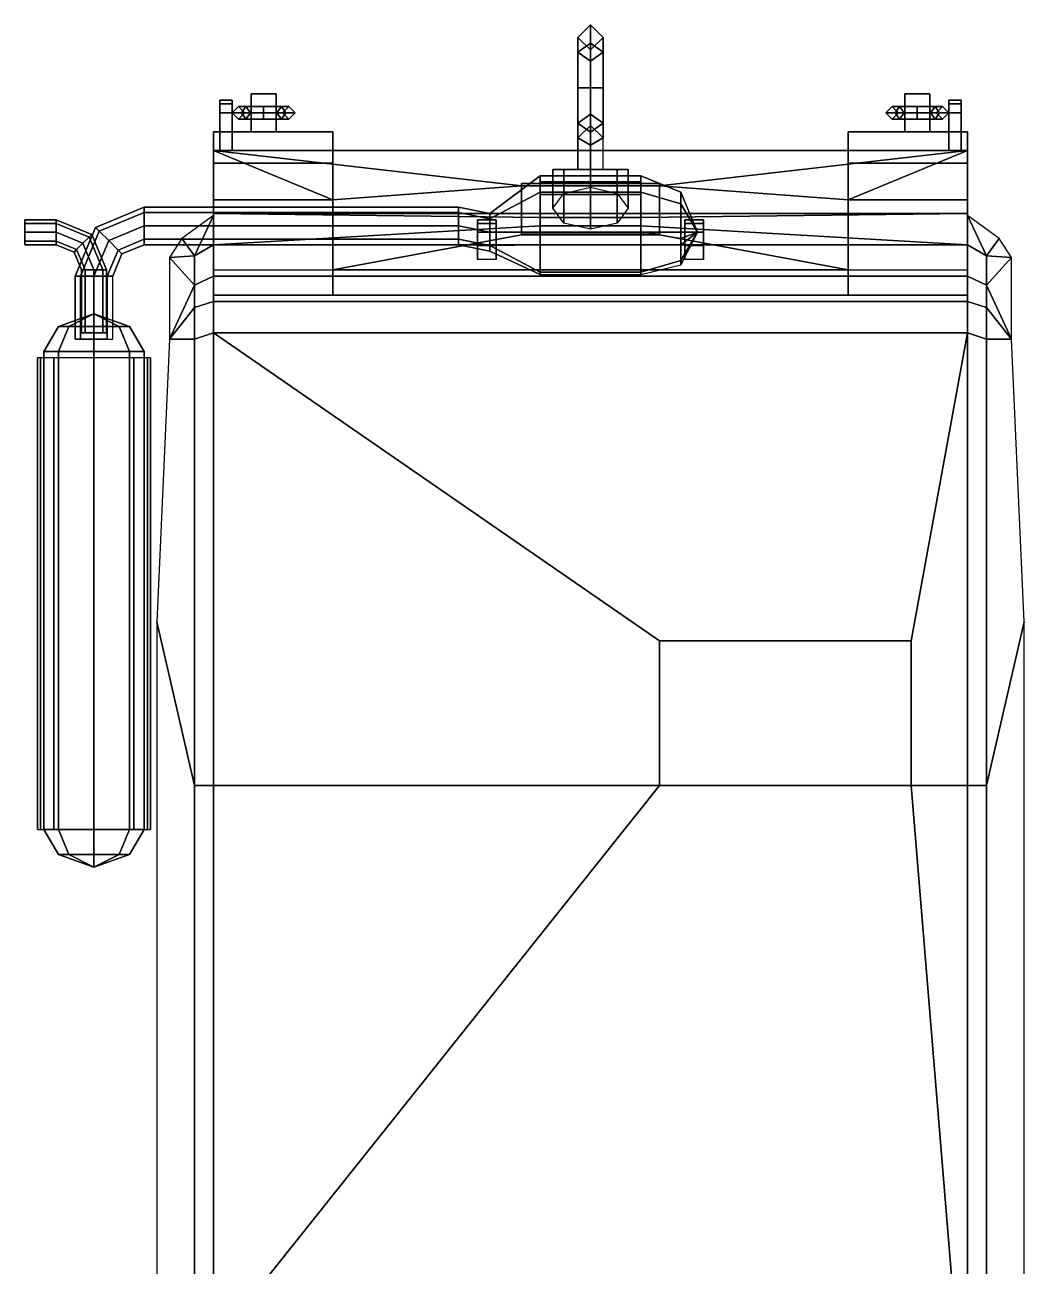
# Model space of a CAD drawing. Extents: x -0.9 to 0.69, y -1.94 to 2.01.
# Drawn here: x -0.9 to 0.69, y 0.035 to 2.01 of the extents above; entities that cross this region are included whole.
import ezdxf

# ---------------------------------------------------------------- set-up
doc = ezdxf.new("R2010")
doc.units = 0
doc.layers.get('0').update_dxf_attribs({"linetype": 'CONTINUOUS'})

msp = doc.modelspace()

# ---------------------------------------------------------------- linework, layer by layer
for points in [[(0, 1.9807, 0.4093), (-0.02, 1.9666, 0.4234), (-0.02, 1.99, 0.48), (0, 2.01, 0.48)], [(0, 2.01, 0.48), (-0.02, 1.99, 0.48), (-0.02, 1.9666, 0.5366), (0, 1.9807, 0.5507)], [(0.02, 1.9666, 0.4234), (0, 1.9807, 0.4093), (0, 2.01, 0.48), (0.02, 1.99, 0.48)], [(0.02, 1.99, 0.48), (0, 2.01, 0.48), (0, 1.9807, 0.5507), (0.02, 1.9666, 0.5366)], [(-0.02, 1.9666, 0.4234), (0, 1.9524, 0.4376), (0, 1.97, 0.48), (-0.02, 1.99, 0.48)], [(-0.02, 1.99, 0.48), (0, 1.97, 0.48), (0, 1.9524, 0.5224), (-0.02, 1.9666, 0.5366)], [(0, 1.91, 0.38), (-0.02, 1.91, 0.4), (-0.02, 1.9666, 0.4234), (0, 1.9807, 0.4093)], [(-0.02, 1.9666, 0.5366), (0, 1.9524, 0.5224), (0.02, 1.9666, 0.5366), (0, 1.9807, 0.5507)], [(0, 1.9524, 0.4376), (0.02, 1.9666, 0.4234), (0.02, 1.99, 0.48), (0, 1.97, 0.48)], [(0, 1.97, 0.48), (0.02, 1.99, 0.48), (0.02, 1.9666, 0.5366), (0, 1.9524, 0.5224)], [(0.02, 1.91, 0.4), (0, 1.91, 0.38), (0, 1.9807, 0.4093), (0.02, 1.9666, 0.4234)], [(-0.02, 1.91, 0.4), (0, 1.91, 0.42), (0, 1.9524, 0.4376), (-0.02, 1.9666, 0.4234)], [(0, 1.91, 0.42), (0.02, 1.91, 0.4), (0.02, 1.9666, 0.4234), (0, 1.9524, 0.4376)], [(-0.54, 1.9, 0.46), (-0.54, 1.9, 0.49), (-0.5, 1.9, 0.49), (-0.5, 1.9, 0.46)], [(-0.54, 1.9, 0.49), (-0.54, 1.87, 0.5), (-0.5, 1.87, 0.5), (-0.5, 1.9, 0.49)], [(-0.54, 1.87, 0.45), (-0.54, 1.9, 0.46), (-0.5, 1.9, 0.46), (-0.5, 1.87, 0.45)], [(-0.54, 1.87, 0.5), (-0.54, 1.9, 0.49), (-0.54, 1.9, 0.46), (-0.54, 1.87, 0.45)], [(-0.5, 1.9, 0.49), (-0.5, 1.87, 0.5), (-0.5, 1.87, 0.45), (-0.5, 1.9, 0.46)], [(-0.02, 1.8534, 0.4234), (0, 1.8676, 0.4376), (0, 1.91, 0.42), (-0.02, 1.91, 0.4)], [(0, 1.8393, 0.4093), (-0.02, 1.8534, 0.4234), (-0.02, 1.91, 0.4), (0, 1.91, 0.38)], [(-0.02, 1.91, 0.56), (0, 1.91, 0.54), (0, 1.8676, 0.5224), (-0.02, 1.8534, 0.5366)], [(0, 1.91, 0.58), (-0.02, 1.91, 0.56), (-0.02, 1.8534, 0.5366), (0, 1.8393, 0.5507)], [(0.02, 1.91, 0.56), (0, 1.91, 0.54), (-0.02, 1.91, 0.56), (0, 1.91, 0.58)], [(0, 1.8676, 0.4376), (0.02, 1.8534, 0.4234), (0.02, 1.91, 0.4), (0, 1.91, 0.42)], [(0.02, 1.8534, 0.4234), (0, 1.8393, 0.4093), (0, 1.91, 0.38), (0.02, 1.91, 0.4)], [(0, 1.91, 0.54), (0.02, 1.91, 0.56), (0.02, 1.8534, 0.5366), (0, 1.8676, 0.5224)], [(0.02, 1.91, 0.56), (0, 1.91, 0.58), (0, 1.8393, 0.5507), (0.02, 1.8534, 0.5366)], [(0.5, 1.87, 0.5), (0.5, 1.9, 0.49), (0.5, 1.9, 0.46), (0.5, 1.87, 0.45)], [(0.5, 1.87, 0.45), (0.5, 1.9, 0.46), (0.54, 1.9, 0.46), (0.54, 1.87, 0.45)], [(0.5, 1.9, 0.49), (0.5, 1.87, 0.5), (0.54, 1.87, 0.5), (0.54, 1.9, 0.49)], [(0.5, 1.9, 0.46), (0.5, 1.9, 0.49), (0.54, 1.9, 0.49), (0.54, 1.9, 0.46)], [(0.54, 1.9, 0.49), (0.54, 1.87, 0.5), (0.54, 1.87, 0.45), (0.54, 1.9, 0.46)], [(-0.57, 1.8841, 0.7141), (-0.57, 1.89, 0.7), (-0.59, 1.89, 0.7), (-0.59, 1.8841, 0.7141)], [(-0.57, 1.89, 0.7), (-0.57, 1.8841, 0.6859), (-0.59, 1.8841, 0.6859), (-0.59, 1.89, 0.7)], [(-0.59, 1.89, 0.7), (-0.59, 1.8841, 0.6859), (-0.59, 1.8841, 0.7141), (-0.59, 1.89, 0.7)], [(-0.57, 1.87, 0.72), (-0.57, 1.8841, 0.7141), (-0.59, 1.8841, 0.7141), (-0.59, 1.87, 0.72)], [(-0.57, 1.8841, 0.6859), (-0.57, 1.87, 0.68), (-0.59, 1.87, 0.68), (-0.59, 1.8841, 0.6859)], [(-0.59, 1.8841, 0.6859), (-0.59, 1.87, 0.68), (-0.59, 1.87, 0.72), (-0.59, 1.8841, 0.7141)], [(-0.57, 1.8841, 0.7141), (-0.57, 1.8841, 0.6859), (-0.57, 1.89, 0.7)], [(-0.57, 1.87, 0.72), (-0.57, 1.87, 0.68), (-0.57, 1.8841, 0.6859), (-0.57, 1.8841, 0.7141)], [(-0.56, 1.88, 0.36), (-0.57, 1.87, 0.36), (-0.57, 1.87, 0.49), (-0.56, 1.88, 0.48)], [(-0.5483, 1.88, 0.3317), (-0.5554, 1.87, 0.3246), (-0.57, 1.87, 0.36), (-0.56, 1.88, 0.36)], [(-0.54, 1.87, 0.49), (-0.54, 1.88, 0.48), (-0.56, 1.88, 0.48), (-0.57, 1.87, 0.49)], [(-0.55, 1.87, 0.36), (-0.56, 1.88, 0.36), (-0.56, 1.88, 0.48), (-0.55, 1.87, 0.47)], [(-0.5412, 1.87, 0.3388), (-0.5483, 1.88, 0.3317), (-0.56, 1.88, 0.36), (-0.55, 1.87, 0.36)], [(-0.54, 1.88, 0.48), (-0.54, 1.87, 0.47), (-0.55, 1.87, 0.47), (-0.56, 1.88, 0.48)], [(-0.52, 1.88, 0.32), (-0.52, 1.87, 0.31), (-0.5554, 1.87, 0.3246), (-0.5483, 1.88, 0.3317)], [(-0.52, 1.87, 0.33), (-0.52, 1.88, 0.32), (-0.5483, 1.88, 0.3317), (-0.5412, 1.87, 0.3388)], [(-0.4988, 1.87, 0.3388), (-0.4917, 1.88, 0.3317), (-0.52, 1.88, 0.32), (-0.52, 1.87, 0.33)], [(-0.4917, 1.88, 0.3317), (-0.4846, 1.87, 0.3246), (-0.52, 1.87, 0.31), (-0.52, 1.88, 0.32)], [(-0.5, 1.87, 0.47), (-0.5, 1.88, 0.48), (-0.48, 1.88, 0.48), (-0.49, 1.87, 0.47)], [(-0.5, 1.88, 0.48), (-0.5, 1.87, 0.49), (-0.47, 1.87, 0.49), (-0.48, 1.88, 0.48)], [(-0.49, 1.87, 0.36), (-0.48, 1.88, 0.36), (-0.4917, 1.88, 0.3317), (-0.4988, 1.87, 0.3388)], [(-0.48, 1.88, 0.36), (-0.47, 1.87, 0.36), (-0.4846, 1.87, 0.3246), (-0.4917, 1.88, 0.3317)], [(-0.48, 1.88, 0.36), (-0.49, 1.87, 0.36), (-0.49, 1.87, 0.47), (-0.48, 1.88, 0.48)], [(-0.47, 1.87, 0.36), (-0.48, 1.88, 0.36), (-0.48, 1.88, 0.48), (-0.47, 1.87, 0.49)], [(0.4917, 1.88, 0.3317), (0.4846, 1.87, 0.3246), (0.47, 1.87, 0.36), (0.48, 1.88, 0.36)], [(0.48, 1.88, 0.36), (0.47, 1.87, 0.36), (0.47, 1.87, 0.49), (0.48, 1.88, 0.48)], [(0.5, 1.87, 0.49), (0.5, 1.88, 0.48), (0.48, 1.88, 0.48), (0.47, 1.87, 0.49)], [(0.4988, 1.87, 0.3388), (0.4917, 1.88, 0.3317), (0.48, 1.88, 0.36), (0.49, 1.87, 0.36)], [(0.49, 1.87, 0.36), (0.48, 1.88, 0.36), (0.48, 1.88, 0.48), (0.49, 1.87, 0.47)], [(0.5, 1.88, 0.48), (0.5, 1.87, 0.47), (0.49, 1.87, 0.47), (0.48, 1.88, 0.48)], [(0.52, 1.88, 0.32), (0.52, 1.87, 0.31), (0.4846, 1.87, 0.3246), (0.4917, 1.88, 0.3317)], [(0.52, 1.87, 0.33), (0.52, 1.88, 0.32), (0.4917, 1.88, 0.3317), (0.4988, 1.87, 0.3388)], [(0.5412, 1.87, 0.3388), (0.5483, 1.88, 0.3317), (0.52, 1.88, 0.32), (0.52, 1.87, 0.33)], [(0.5483, 1.88, 0.3317), (0.5554, 1.87, 0.3246), (0.52, 1.87, 0.31), (0.52, 1.88, 0.32)], [(0.54, 1.87, 0.47), (0.54, 1.88, 0.48), (0.56, 1.88, 0.48), (0.55, 1.87, 0.47)], [(0.54, 1.88, 0.48), (0.54, 1.87, 0.49), (0.57, 1.87, 0.49), (0.56, 1.88, 0.48)], [(0.55, 1.87, 0.36), (0.56, 1.88, 0.36), (0.5483, 1.88, 0.3317), (0.5412, 1.87, 0.3388)], [(0.56, 1.88, 0.36), (0.57, 1.87, 0.36), (0.5554, 1.87, 0.3246), (0.5483, 1.88, 0.3317)], [(0.56, 1.88, 0.36), (0.55, 1.87, 0.36), (0.55, 1.87, 0.47), (0.56, 1.88, 0.48)], [(0.57, 1.87, 0.36), (0.56, 1.88, 0.36), (0.56, 1.88, 0.48), (0.57, 1.87, 0.49)], [(0.59, 1.8841, 0.7141), (0.59, 1.89, 0.7), (0.57, 1.89, 0.7), (0.57, 1.8841, 0.7141)], [(0.59, 1.89, 0.7), (0.59, 1.8841, 0.6859), (0.57, 1.8841, 0.6859), (0.57, 1.89, 0.7)], [(0.57, 1.89, 0.7), (0.57, 1.8841, 0.6859), (0.57, 1.8841, 0.7141), (0.57, 1.89, 0.7)], [(0.59, 1.87, 0.72), (0.59, 1.8841, 0.7141), (0.57, 1.8841, 0.7141), (0.57, 1.87, 0.72)], [(0.59, 1.8841, 0.6859), (0.59, 1.87, 0.68), (0.57, 1.87, 0.68), (0.57, 1.8841, 0.6859)], [(0.57, 1.8841, 0.6859), (0.57, 1.87, 0.68), (0.57, 1.87, 0.72), (0.57, 1.8841, 0.7141)], [(0.59, 1.8841, 0.7141), (0.59, 1.8841, 0.6859), (0.59, 1.89, 0.7)], [(0.59, 1.87, 0.72), (0.59, 1.87, 0.68), (0.59, 1.8841, 0.6859), (0.59, 1.8841, 0.7141)], [(-0.59, 1.87, 0.72), (-0.59, 1.81, 0.72), (-0.57, 1.81, 0.72), (-0.57, 1.87, 0.72)], [(-0.59, 1.87, 0.68), (-0.59, 1.81, 0.68), (-0.59, 1.81, 0.72), (-0.59, 1.87, 0.72)], [(-0.57, 1.87, 0.68), (-0.57, 1.81, 0.68), (-0.59, 1.81, 0.68), (-0.59, 1.87, 0.68)], [(-0.57, 1.87, 0.36), (-0.56, 1.86, 0.36), (-0.56, 1.86, 0.48), (-0.57, 1.87, 0.49)], [(-0.5554, 1.87, 0.3246), (-0.5483, 1.86, 0.3317), (-0.56, 1.86, 0.36), (-0.57, 1.87, 0.36)], [(-0.54, 1.86, 0.48), (-0.54, 1.87, 0.49), (-0.57, 1.87, 0.49), (-0.56, 1.86, 0.48)], [(-0.57, 1.81, 0.72), (-0.57, 1.81, 0.68), (-0.57, 1.87, 0.68), (-0.57, 1.87, 0.72)], [(-0.56, 1.86, 0.36), (-0.55, 1.87, 0.36), (-0.55, 1.87, 0.47), (-0.56, 1.86, 0.48)], [(-0.5483, 1.86, 0.3317), (-0.5412, 1.87, 0.3388), (-0.55, 1.87, 0.36), (-0.56, 1.86, 0.36)], [(-0.54, 1.87, 0.47), (-0.54, 1.86, 0.48), (-0.56, 1.86, 0.48), (-0.55, 1.87, 0.47)], [(-0.52, 1.87, 0.31), (-0.52, 1.86, 0.32), (-0.5483, 1.86, 0.3317), (-0.5554, 1.87, 0.3246)], [(-0.52, 1.86, 0.32), (-0.52, 1.87, 0.33), (-0.5412, 1.87, 0.3388), (-0.5483, 1.86, 0.3317)], [(-0.54, 1.87, 0.5), (-0.54, 1.84, 0.5), (-0.5, 1.84, 0.5), (-0.5, 1.87, 0.5)], [(-0.54, 1.84, 0.45), (-0.54, 1.87, 0.45), (-0.5, 1.87, 0.45), (-0.5, 1.84, 0.45)], [(-0.54, 1.84, 0.5), (-0.54, 1.87, 0.5), (-0.54, 1.87, 0.45), (-0.54, 1.84, 0.45)], [(-0.4917, 1.86, 0.3317), (-0.4988, 1.87, 0.3388), (-0.52, 1.87, 0.33), (-0.52, 1.86, 0.32)], [(-0.4846, 1.87, 0.3246), (-0.4917, 1.86, 0.3317), (-0.52, 1.86, 0.32), (-0.52, 1.87, 0.31)], [(-0.5, 1.87, 0.5), (-0.5, 1.84, 0.5), (-0.5, 1.84, 0.45), (-0.5, 1.87, 0.45)], [(-0.5, 1.86, 0.48), (-0.5, 1.87, 0.47), (-0.49, 1.87, 0.47), (-0.48, 1.86, 0.48)], [(-0.5, 1.87, 0.49), (-0.5, 1.86, 0.48), (-0.48, 1.86, 0.48), (-0.47, 1.87, 0.49)], [(-0.48, 1.86, 0.36), (-0.49, 1.87, 0.36), (-0.4988, 1.87, 0.3388), (-0.4917, 1.86, 0.3317)], [(-0.47, 1.87, 0.36), (-0.48, 1.86, 0.36), (-0.4917, 1.86, 0.3317), (-0.4846, 1.87, 0.3246)], [(-0.49, 1.87, 0.36), (-0.48, 1.86, 0.36), (-0.48, 1.86, 0.48), (-0.49, 1.87, 0.47)], [(-0.48, 1.86, 0.36), (-0.47, 1.87, 0.36), (-0.47, 1.87, 0.49), (-0.48, 1.86, 0.48)], [(-0.02, 1.83, 0.48), (0, 1.85, 0.48), (0, 1.8676, 0.4376), (-0.02, 1.8534, 0.4234)], [(-0.02, 1.8534, 0.5366), (0, 1.8676, 0.5224), (0, 1.85, 0.48), (-0.02, 1.83, 0.48)], [(0, 1.85, 0.48), (0.02, 1.83, 0.48), (0.02, 1.8534, 0.4234), (0, 1.8676, 0.4376)], [(0, 1.8676, 0.5224), (0.02, 1.8534, 0.5366), (0.02, 1.83, 0.48), (0, 1.85, 0.48)], [(0.4846, 1.87, 0.3246), (0.4917, 1.86, 0.3317), (0.48, 1.86, 0.36), (0.47, 1.87, 0.36)], [(0.47, 1.87, 0.36), (0.48, 1.86, 0.36), (0.48, 1.86, 0.48), (0.47, 1.87, 0.49)], [(0.5, 1.86, 0.48), (0.5, 1.87, 0.49), (0.47, 1.87, 0.49), (0.48, 1.86, 0.48)], [(0.4917, 1.86, 0.3317), (0.4988, 1.87, 0.3388), (0.49, 1.87, 0.36), (0.48, 1.86, 0.36)], [(0.48, 1.86, 0.36), (0.49, 1.87, 0.36), (0.49, 1.87, 0.47), (0.48, 1.86, 0.48)], [(0.5, 1.87, 0.47), (0.5, 1.86, 0.48), (0.48, 1.86, 0.48), (0.49, 1.87, 0.47)], [(0.52, 1.87, 0.31), (0.52, 1.86, 0.32), (0.4917, 1.86, 0.3317), (0.4846, 1.87, 0.3246)], [(0.52, 1.86, 0.32), (0.52, 1.87, 0.33), (0.4988, 1.87, 0.3388), (0.4917, 1.86, 0.3317)], [(0.5, 1.84, 0.5), (0.5, 1.87, 0.5), (0.5, 1.87, 0.45), (0.5, 1.84, 0.45)], [(0.5, 1.84, 0.45), (0.5, 1.87, 0.45), (0.54, 1.87, 0.45), (0.54, 1.84, 0.45)], [(0.5, 1.87, 0.5), (0.5, 1.84, 0.5), (0.54, 1.84, 0.5), (0.54, 1.87, 0.5)], [(0.5483, 1.86, 0.3317), (0.5412, 1.87, 0.3388), (0.52, 1.87, 0.33), (0.52, 1.86, 0.32)], [(0.5554, 1.87, 0.3246), (0.5483, 1.86, 0.3317), (0.52, 1.86, 0.32), (0.52, 1.87, 0.31)], [(0.54, 1.87, 0.5), (0.54, 1.84, 0.5), (0.54, 1.84, 0.45), (0.54, 1.87, 0.45)], [(0.54, 1.86, 0.48), (0.54, 1.87, 0.47), (0.55, 1.87, 0.47), (0.56, 1.86, 0.48)], [(0.54, 1.87, 0.49), (0.54, 1.86, 0.48), (0.56, 1.86, 0.48), (0.57, 1.87, 0.49)], [(0.56, 1.86, 0.36), (0.55, 1.87, 0.36), (0.5412, 1.87, 0.3388), (0.5483, 1.86, 0.3317)], [(0.57, 1.87, 0.36), (0.56, 1.86, 0.36), (0.5483, 1.86, 0.3317), (0.5554, 1.87, 0.3246)], [(0.55, 1.87, 0.36), (0.56, 1.86, 0.36), (0.56, 1.86, 0.48), (0.55, 1.87, 0.47)], [(0.56, 1.86, 0.36), (0.57, 1.87, 0.36), (0.57, 1.87, 0.49), (0.56, 1.86, 0.48)], [(0.57, 1.87, 0.72), (0.57, 1.81, 0.72), (0.59, 1.81, 0.72), (0.59, 1.87, 0.72)], [(0.59, 1.87, 0.68), (0.59, 1.81, 0.68), (0.57, 1.81, 0.68), (0.57, 1.87, 0.68)], [(0.57, 1.87, 0.68), (0.57, 1.81, 0.68), (0.57, 1.81, 0.72), (0.57, 1.87, 0.72)], [(0.59, 1.81, 0.72), (0.59, 1.81, 0.68), (0.59, 1.87, 0.68), (0.59, 1.87, 0.72)], [(-0.6, 1.79, 0.33), (-0.6, 1.79, 0.54), (-0.6, 1.84, 0.5), (-0.6, 1.84, 0.37)], [(-0.6, 1.84, 0.37), (-0.54, 1.84, 0.45), (-0.5, 1.84, 0.45), (-0.41, 1.84, 0.37)], [(-0.6, 1.79, 0.33), (-0.6, 1.84, 0.37), (-0.41, 1.84, 0.37), (-0.41, 1.79, 0.33)], [(-0.6, 1.84, 0.5), (-0.6, 1.79, 0.54), (-0.41, 1.79, 0.54), (-0.41, 1.84, 0.5)], [(-0.6, 1.84, 0.5), (-0.54, 1.84, 0.5), (-0.54, 1.84, 0.45), (-0.6, 1.84, 0.37)], [(-0.5, 1.84, 0.5), (-0.41, 1.84, 0.5), (-0.41, 1.84, 0.37), (-0.5, 1.84, 0.45)], [(-0.41, 1.84, 0.37), (-0.41, 1.84, 0.5), (-0.41, 1.79, 0.54), (-0.41, 1.79, 0.33)], [(0, 1.8183, 0.46), (-0.02, 1.83, 0.48), (-0.02, 1.8534, 0.4234), (0, 1.8393, 0.4093)], [(0, 1.8393, 0.5507), (-0.02, 1.8534, 0.5366), (-0.02, 1.83, 0.48), (0, 1.8183, 0.5)], [(0.02, 1.83, 0.48), (0, 1.8183, 0.46), (0, 1.8393, 0.4093), (0.02, 1.8534, 0.4234)], [(0.02, 1.8534, 0.5366), (0, 1.8393, 0.5507), (0, 1.8183, 0.5), (0.02, 1.83, 0.48)], [(0.41, 1.84, 0.37), (0.5, 1.84, 0.45), (0.54, 1.84, 0.45), (0.6, 1.84, 0.37)], [(0.41, 1.79, 0.33), (0.41, 1.79, 0.54), (0.41, 1.84, 0.5), (0.41, 1.84, 0.37)], [(0.41, 1.79, 0.33), (0.41, 1.84, 0.37), (0.6, 1.84, 0.37), (0.6, 1.79, 0.33)], [(0.41, 1.84, 0.5), (0.41, 1.79, 0.54), (0.6, 1.79, 0.54), (0.6, 1.84, 0.5)], [(0.41, 1.84, 0.5), (0.5, 1.84, 0.5), (0.5, 1.84, 0.45), (0.41, 1.84, 0.37)], [(0.54, 1.84, 0.5), (0.6, 1.84, 0.5), (0.6, 1.84, 0.37), (0.54, 1.84, 0.45)], [(0.6, 1.84, 0.37), (0.6, 1.84, 0.5), (0.6, 1.79, 0.54), (0.6, 1.79, 0.33)], [(-0.11, 1.7541, 0.58), (-0.6, 1.81, 0.68), (0.6, 1.81, 0.68), (0.11, 1.7541, 0.58)], [(-0.6, 1.81, 0.68), (-0.6, 1.81, 0.72), (0.6, 1.81, 0.72), (0.6, 1.81, 0.68)], [(-0.6, 1.81, 0.72), (-0.6, 1.71, 1.06), (0.6, 1.71, 1.06), (0.6, 1.81, 0.72)], [(-0.6, 1.62, 0.34), (-0.6, 1.71, 1.06), (-0.6, 1.81, 0.72), (-0.6, 1.81, 0.68)], [(-0.6, 1.7318, 0.54), (-0.6, 1.81, 0.68), (-0.6, 1.81, 0.68), (-0.41, 1.7318, 0.54)], [(-0.41, 1.7318, 0.54), (-0.6, 1.81, 0.68), (-0.6, 1.81, 0.68), (-0.11, 1.7541, 0.58)], [(0.11, 1.7541, 0.58), (0.6, 1.81, 0.68), (0.6, 1.81, 0.68), (0.41, 1.7318, 0.54)], [(0.41, 1.7318, 0.54), (0.6, 1.81, 0.68), (0.6, 1.81, 0.68), (0.6, 1.7318, 0.54)], [(0.6, 1.81, 0.68), (0.6, 1.81, 0.72), (0.6, 1.71, 1.06), (0.6, 1.62, 0.34)], [(-0.6, 1.62, 0.34), (-0.6, 1.7318, 0.54), (-0.6, 1.79, 0.54), (-0.6, 1.79, 0.33)], [(-0.6, 1.58, 0.33), (-0.6, 1.62, 0.34), (-0.6, 1.79, 0.33)], [(-0.6, 1.58, 0.33), (-0.6, 1.79, 0.33), (-0.41, 1.79, 0.33), (-0.41, 1.58, 0.33)], [(-0.6, 1.79, 0.54), (-0.6, 1.7318, 0.54), (-0.41, 1.7318, 0.54), (-0.41, 1.79, 0.54)], [(-0.41, 1.79, 0.33), (-0.41, 1.79, 0.54), (-0.41, 1.7318, 0.54), (-0.41, 1.62, 0.34)], [(-0.41, 1.58, 0.33), (-0.41, 1.79, 0.33), (-0.41, 1.62, 0.34), (-0.41, 1.58, 0.33)], [(-0.0424, 1.78, 0.5224), (-0.06, 1.78, 0.48), (-0.06, 1.7182, 0.48), (-0.0424, 1.7419, 0.5224)], [(-0.06, 1.78, 0.48), (-0.0424, 1.78, 0.4376), (-0.0424, 1.6945, 0.4376), (-0.06, 1.7182, 0.48)], [(0.0424, 1.78, 0.5224), (-0.06, 1.78, 0.48), (-0.0424, 1.78, 0.5224), (0, 1.78, 0.54)], [(0.06, 1.78, 0.48), (-0.0424, 1.78, 0.4376), (-0.06, 1.78, 0.48), (0.0424, 1.78, 0.5224)], [(0, 1.78, 0.54), (-0.0424, 1.78, 0.5224), (-0.0424, 1.7419, 0.5224), (0, 1.7518, 0.54)], [(-0.0424, 1.78, 0.4376), (0, 1.78, 0.42), (0, 1.6847, 0.42), (-0.0424, 1.6945, 0.4376)], [(0.0424, 1.78, 0.4376), (0, 1.78, 0.42), (-0.0424, 1.78, 0.4376), (0.06, 1.78, 0.48)], [(0.0424, 1.78, 0.5224), (0, 1.78, 0.54), (0, 1.7518, 0.54), (0.0424, 1.7419, 0.5224)], [(0, 1.78, 0.42), (0.0424, 1.78, 0.4376), (0.0424, 1.6945, 0.4376), (0, 1.6847, 0.42)], [(0.06, 1.78, 0.48), (0.0424, 1.78, 0.5224), (0.0424, 1.7419, 0.5224), (0.06, 1.7182, 0.48)], [(0.0424, 1.78, 0.4376), (0.06, 1.78, 0.48), (0.06, 1.7182, 0.48), (0.0424, 1.6945, 0.4376)], [(0.41, 1.62, 0.34), (0.41, 1.7318, 0.54), (0.41, 1.79, 0.54), (0.41, 1.79, 0.33)], [(0.41, 1.58, 0.33), (0.41, 1.79, 0.33), (0.6, 1.79, 0.33), (0.6, 1.58, 0.33)], [(0.41, 1.58, 0.33), (0.41, 1.62, 0.34), (0.41, 1.79, 0.33)], [(0.41, 1.79, 0.54), (0.41, 1.7318, 0.54), (0.6, 1.7318, 0.54), (0.6, 1.79, 0.54)], [(0.6, 1.79, 0.33), (0.6, 1.79, 0.54), (0.6, 1.7318, 0.54), (0.6, 1.62, 0.34)], [(0.6, 1.58, 0.33), (0.6, 1.79, 0.33), (0.6, 1.62, 0.34), (0.6, 1.58, 0.33)], [(-0.08, 1.7436, 1.3036), (-0.08, 1.77, 1.24), (-0.16, 1.71, 1.24), (-0.16, 1.7012, 1.2612)], [(-0.08, 1.77, 1.24), (-0.08, 1.7436, 1.1764), (-0.16, 1.7012, 1.2188), (-0.16, 1.71, 1.24)], [(0.08, 1.7436, 1.3036), (0.08, 1.77, 1.24), (-0.08, 1.77, 1.24), (-0.08, 1.7436, 1.3036)], [(0.08, 1.77, 1.24), (0.08, 1.7436, 1.1764), (-0.08, 1.7436, 1.1764), (-0.08, 1.77, 1.24)], [(-0.08, 1.76, 1.11), (-0.08, 1.74, 1.12), (0.08, 1.74, 1.12), (0.08, 1.76, 1.11)], [(-0.08, 1.76, 1.09), (-0.08, 1.76, 1.11), (0.08, 1.76, 1.11), (0.08, 1.76, 1.09)], [(-0.08, 1.74, 1.08), (-0.08, 1.76, 1.09), (0.08, 1.76, 1.09), (0.08, 1.74, 1.08)], [(-0.08, 1.74, 1.12), (-0.08, 1.76, 1.11), (-0.08, 1.76, 1.09), (-0.08, 1.74, 1.08)], [(0.1436, 1.725, 1.195), (0.08, 1.7436, 1.1764), (0.08, 1.77, 1.24), (0.1436, 1.7436, 1.24)], [(0.1436, 1.7436, 1.24), (0.08, 1.77, 1.24), (0.08, 1.7436, 1.3036), (0.1436, 1.725, 1.285)], [(0.08, 1.74, 1.08), (0.08, 1.76, 1.09), (0.08, 1.76, 1.11), (0.08, 1.74, 1.12)], [(-0.41, 1.62, 0.34), (-0.41, 1.7318, 0.54), (-0.11, 1.7541, 0.58), (-0.11, 1.6759, 0.44)], [(-0.08, 1.68, 1.33), (-0.08, 1.7436, 1.3036), (-0.16, 1.7012, 1.2612), (-0.16, 1.68, 1.27)], [(-0.08, 1.7436, 1.1764), (-0.08, 1.68, 1.15), (-0.16, 1.68, 1.21), (-0.16, 1.7012, 1.2188)], [(-0.11, 1.6791, 0.41), (-0.11, 1.7574, 0.55), (0.11, 1.7574, 0.55), (0.11, 1.6791, 0.41)], [(-0.11, 1.7574, 0.55), (-0.11, 1.7541, 0.58), (0.11, 1.7541, 0.58), (0.11, 1.7574, 0.55)], [(-0.11, 1.6759, 0.44), (-0.11, 1.7541, 0.58), (-0.11, 1.7574, 0.55), (-0.11, 1.6791, 0.41)], [(0.08, 1.68, 1.33), (0.08, 1.7436, 1.3036), (-0.08, 1.7436, 1.3036), (-0.08, 1.68, 1.33)], [(0.08, 1.7436, 1.1764), (0.08, 1.68, 1.15), (-0.08, 1.68, 1.15), (-0.08, 1.7436, 1.1764)], [(-0.08, 1.74, 1.12), (-0.08, 1.69, 1.12), (0.08, 1.69, 1.12), (0.08, 1.74, 1.12)], [(-0.08, 1.7033, 1.08), (-0.08, 1.74, 1.08), (0.08, 1.74, 1.08), (0.08, 1.7033, 1.08)], [(-0.08, 1.69, 1.12), (-0.08, 1.74, 1.12), (-0.08, 1.74, 1.08), (-0.08, 1.7033, 1.08)], [(0.1436, 1.68, 1.1764), (0.08, 1.68, 1.15), (0.08, 1.7436, 1.1764), (0.1436, 1.725, 1.195)], [(0.1436, 1.725, 1.285), (0.08, 1.7436, 1.3036), (0.08, 1.68, 1.33), (0.1436, 1.68, 1.3036)], [(0.08, 1.7033, 1.08), (0.08, 1.74, 1.08), (0.08, 1.74, 1.12), (0.08, 1.69, 1.12)], [(0.11, 1.6791, 0.41), (0.11, 1.7574, 0.55), (0.11, 1.7541, 0.58), (0.11, 1.6759, 0.44)], [(0.11, 1.6759, 0.44), (0.11, 1.7541, 0.58), (0.41, 1.7318, 0.54), (0.41, 1.62, 0.34)], [(0.17, 1.68, 1.24), (0.1436, 1.725, 1.195), (0.1436, 1.7436, 1.24), (0.17, 1.68, 1.24)], [(0.17, 1.68, 1.24), (0.1436, 1.7436, 1.24), (0.1436, 1.725, 1.285), (0.17, 1.68, 1.24)], [(-0.7878, 1.6878, 1.29), (-0.7816, 1.6816, 1.3112), (-0.71, 1.7112, 1.3112), (-0.71, 1.72, 1.29)], [(-0.7816, 1.6816, 1.2688), (-0.7878, 1.6878, 1.29), (-0.71, 1.72, 1.29), (-0.71, 1.7112, 1.2688)], [(-0.71, 1.72, 1.29), (-0.71, 1.7112, 1.3112), (-0.21, 1.7112, 1.3112), (-0.21, 1.72, 1.29)], [(-0.71, 1.7112, 1.2688), (-0.71, 1.72, 1.29), (-0.21, 1.72, 1.29), (-0.21, 1.7112, 1.2688)], [(-0.21, 1.72, 1.29), (-0.21, 1.7112, 1.3112), (-0.16, 1.7012, 1.2612), (-0.16, 1.71, 1.24)], [(-0.21, 1.7112, 1.2688), (-0.21, 1.72, 1.29), (-0.16, 1.71, 1.24), (-0.16, 1.7012, 1.2188)], [(0.17, 1.68, 1.24), (0.1436, 1.68, 1.1764), (0.1436, 1.725, 1.195), (0.17, 1.68, 1.24)], [(0.17, 1.68, 1.24), (0.1436, 1.725, 1.285), (0.1436, 1.68, 1.3036), (0.17, 1.68, 1.24)], [(-0.85, 1.6941, 1.1441), (-0.85, 1.7, 1.13), (-0.9, 1.7, 1.13), (-0.9, 1.6941, 1.1441)], [(-0.85, 1.7, 1.13), (-0.85, 1.6941, 1.1159), (-0.9, 1.6941, 1.1159), (-0.9, 1.7, 1.13)], [(-0.9, 1.66, 1.13), (-0.9, 1.6941, 1.1441), (-0.9, 1.7, 1.13), (-0.9, 1.6659, 1.1159)], [(-0.9, 1.6659, 1.1159), (-0.9, 1.7, 1.13), (-0.9, 1.6941, 1.1159), (-0.9, 1.68, 1.11)], [(-0.85, 1.7, 1.13), (-0.85, 1.6941, 1.1441), (-0.7976, 1.6724, 1.1441), (-0.7934, 1.6766, 1.13)], [(-0.85, 1.6941, 1.1159), (-0.85, 1.7, 1.13), (-0.7934, 1.6766, 1.13), (-0.7976, 1.6724, 1.1159)], [(-0.7816, 1.6816, 1.3112), (-0.7666, 1.6666, 1.32), (-0.71, 1.69, 1.32), (-0.71, 1.7112, 1.3112)], [(-0.7666, 1.6666, 1.26), (-0.7816, 1.6816, 1.2688), (-0.71, 1.7112, 1.2688), (-0.71, 1.69, 1.26)], [(-0.71, 1.7112, 1.3112), (-0.71, 1.69, 1.32), (-0.21, 1.69, 1.32), (-0.21, 1.7112, 1.3112)], [(-0.71, 1.69, 1.26), (-0.71, 1.7112, 1.2688), (-0.21, 1.7112, 1.2688), (-0.21, 1.69, 1.26)], [(-0.6, 1.7067, 1.07), (-0.65, 1.67, 1.07), (-0.63, 1.6427, 1.2), (-0.6, 1.7067, 1.07)], [(-0.6, 1.7067, 1.07), (-0.63, 1.6427, 1.2), (-0.6, 1.66, 1.21), (-0.6, 1.7067, 1.07)], [(-0.6, 1.6, 1.07), (-0.6, 1.71, 1.06), (-0.6, 1.62, 0.34), (-0.6, 1.58, 0.33)], [(-0.6, 1.71, 1.06), (-0.08, 1.7033, 1.08), (0.08, 1.7033, 1.08), (0.6, 1.71, 1.06)], [(-0.6, 1.66, 1.21), (-0.08, 1.69, 1.12), (-0.08, 1.7033, 1.08), (-0.6, 1.71, 1.06)], [(-0.21, 1.7112, 1.3112), (-0.21, 1.69, 1.32), (-0.16, 1.68, 1.27), (-0.16, 1.7012, 1.2612)], [(-0.21, 1.69, 1.26), (-0.21, 1.7112, 1.2688), (-0.16, 1.7012, 1.2188), (-0.16, 1.68, 1.21)], [(-0.18, 1.7, 0.39), (-0.18, 1.6941, 0.3759), (-0.18, 1.6941, 0.4041), (-0.18, 1.7, 0.39)], [(-0.15, 1.7, 0.39), (-0.15, 1.6941, 0.3759), (-0.18, 1.6941, 0.3759), (-0.18, 1.7, 0.39)], [(-0.15, 1.6941, 0.4041), (-0.15, 1.7, 0.39), (-0.18, 1.7, 0.39), (-0.18, 1.6941, 0.4041)], [(-0.15, 1.6941, 0.4041), (-0.15, 1.6941, 0.3759), (-0.15, 1.7, 0.39)], [(0.6, 1.71, 1.06), (0.08, 1.7033, 1.08), (0.08, 1.69, 1.12), (0.6, 1.66, 1.21)], [(0.18, 1.6941, 0.4041), (0.18, 1.7, 0.39), (0.15, 1.7, 0.39), (0.15, 1.6941, 0.4041)], [(0.18, 1.7, 0.39), (0.18, 1.6941, 0.3759), (0.15, 1.6941, 0.3759), (0.15, 1.7, 0.39)], [(0.15, 1.7, 0.39), (0.15, 1.6941, 0.3759), (0.15, 1.6941, 0.4041), (0.15, 1.7, 0.39)], [(0.18, 1.6941, 0.4041), (0.18, 1.6941, 0.3759), (0.18, 1.7, 0.39)], [(0.6, 1.62, 0.34), (0.6, 1.71, 1.06), (0.6, 1.6, 1.07), (0.6, 1.58, 0.33)], [(0.6, 1.7067, 1.07), (0.6, 1.66, 1.21), (0.63, 1.6427, 1.2), (0.6, 1.7067, 1.07)], [(0.65, 1.67, 1.07), (0.6, 1.7067, 1.07), (0.63, 1.6427, 1.2), (0.65, 1.67, 1.07)], [(-0.85, 1.68, 1.15), (-0.85, 1.6941, 1.1441), (-0.9, 1.6941, 1.1441), (-0.9, 1.68, 1.15)], [(-0.85, 1.6941, 1.1159), (-0.85, 1.68, 1.11), (-0.9, 1.68, 1.11), (-0.9, 1.6941, 1.1159)], [(-0.9, 1.6659, 1.1441), (-0.9, 1.68, 1.15), (-0.9, 1.6941, 1.1441), (-0.9, 1.66, 1.13)], [(-0.85, 1.6659, 1.1441), (-0.85, 1.68, 1.15), (-0.9, 1.68, 1.15), (-0.9, 1.6659, 1.1441)], [(-0.85, 1.68, 1.11), (-0.85, 1.6659, 1.1159), (-0.9, 1.6659, 1.1159), (-0.9, 1.68, 1.11)], [(-0.85, 1.6941, 1.1441), (-0.85, 1.68, 1.15), (-0.8076, 1.6624, 1.15), (-0.7976, 1.6724, 1.1441)], [(-0.85, 1.68, 1.11), (-0.85, 1.6941, 1.1159), (-0.7976, 1.6724, 1.1159), (-0.8076, 1.6624, 1.11)], [(-0.85, 1.68, 1.15), (-0.85, 1.6659, 1.1441), (-0.8176, 1.6524, 1.1441), (-0.8076, 1.6624, 1.15)], [(-0.85, 1.6659, 1.1159), (-0.85, 1.68, 1.11), (-0.8076, 1.6624, 1.11), (-0.8176, 1.6524, 1.1159)], [(-0.82, 1.61, 1.24), (-0.8112, 1.61, 1.2612), (-0.7816, 1.6816, 1.3112), (-0.7878, 1.6878, 1.29)], [(-0.8112, 1.61, 1.2188), (-0.82, 1.61, 1.24), (-0.7878, 1.6878, 1.29), (-0.7816, 1.6816, 1.2688)], [(-0.8112, 1.61, 1.2612), (-0.79, 1.61, 1.27), (-0.7666, 1.6666, 1.32), (-0.7816, 1.6816, 1.3112)], [(-0.79, 1.61, 1.21), (-0.8112, 1.61, 1.2188), (-0.7816, 1.6816, 1.2688), (-0.7666, 1.6666, 1.26)], [(-0.7666, 1.6666, 1.32), (-0.7516, 1.6516, 1.3112), (-0.71, 1.6688, 1.3112), (-0.71, 1.69, 1.32)], [(-0.7516, 1.6516, 1.2688), (-0.7666, 1.6666, 1.26), (-0.71, 1.69, 1.26), (-0.71, 1.6688, 1.2688)], [(-0.71, 1.69, 1.32), (-0.71, 1.6688, 1.3112), (-0.21, 1.6688, 1.3112), (-0.21, 1.69, 1.32)], [(-0.71, 1.6688, 1.2688), (-0.71, 1.69, 1.26), (-0.21, 1.69, 1.26), (-0.21, 1.6688, 1.2688)], [(-0.08, 1.69, 1.12), (-0.6, 1.66, 1.21), (0.6, 1.66, 1.21), (0.08, 1.69, 1.12)], [(-0.21, 1.69, 1.32), (-0.21, 1.6688, 1.3112), (-0.16, 1.6588, 1.2612), (-0.16, 1.68, 1.27)], [(-0.21, 1.6688, 1.2688), (-0.21, 1.69, 1.26), (-0.16, 1.68, 1.21), (-0.16, 1.6588, 1.2188)], [(-0.18, 1.6941, 0.3759), (-0.18, 1.68, 0.37), (-0.18, 1.68, 0.41), (-0.18, 1.6941, 0.4041)], [(-0.15, 1.6941, 0.3759), (-0.15, 1.68, 0.37), (-0.18, 1.68, 0.37), (-0.18, 1.6941, 0.3759)], [(-0.15, 1.68, 0.41), (-0.15, 1.6941, 0.4041), (-0.18, 1.6941, 0.4041), (-0.18, 1.68, 0.41)], [(-0.15, 1.68, 0.37), (-0.15, 1.6368, 0.37), (-0.18, 1.6368, 0.37), (-0.18, 1.68, 0.37)], [(-0.18, 1.68, 0.37), (-0.18, 1.6368, 0.37), (-0.18, 1.6591, 0.41), (-0.18, 1.68, 0.41)], [(-0.18, 1.68, 0.41), (-0.18, 1.6591, 0.41), (-0.15, 1.6591, 0.41), (-0.15, 1.68, 0.41)], [(-0.08, 1.6164, 1.3036), (-0.08, 1.68, 1.33), (-0.16, 1.68, 1.27), (-0.16, 1.6588, 1.2612)], [(-0.08, 1.68, 1.15), (-0.08, 1.66, 1.21), (-0.16, 1.6588, 1.2188), (-0.16, 1.68, 1.21)], [(-0.15, 1.68, 0.41), (-0.15, 1.68, 0.37), (-0.15, 1.6941, 0.3759), (-0.15, 1.6941, 0.4041)], [(-0.15, 1.6591, 0.41), (-0.15, 1.6368, 0.37), (-0.15, 1.68, 0.37), (-0.15, 1.68, 0.41)], [(-0.11, 1.6759, 0.44), (-0.11, 1.6791, 0.41), (0.11, 1.6791, 0.41), (0.11, 1.6759, 0.44)], [(0.08, 1.6164, 1.3036), (0.08, 1.68, 1.33), (-0.08, 1.68, 1.33), (-0.08, 1.6164, 1.3036)], [(0.1436, 1.6698, 1.1806), (0.08, 1.68, 1.15), (0.08, 1.68, 1.15), (0.1436, 1.68, 1.1764)], [(0.1436, 1.68, 1.3036), (0.08, 1.68, 1.33), (0.08, 1.6164, 1.3036), (0.1436, 1.635, 1.285)], [(0.17, 1.68, 1.24), (0.1436, 1.6279, 1.2678), (0.1436, 1.66, 1.21), (0.17, 1.68, 1.24)], [(0.17, 1.68, 1.24), (0.1436, 1.6698, 1.1806), (0.1436, 1.68, 1.1764), (0.17, 1.68, 1.24)], [(0.17, 1.68, 1.24), (0.1436, 1.68, 1.3036), (0.1436, 1.635, 1.285), (0.17, 1.68, 1.24)], [(0.17, 1.68, 1.24), (0.1436, 1.635, 1.285), (0.1436, 1.6279, 1.2678), (0.17, 1.68, 1.24)], [(0.17, 1.68, 1.24), (0.1436, 1.66, 1.21), (0.1436, 1.6698, 1.1806), (0.17, 1.68, 1.24)], [(0.18, 1.68, 0.41), (0.18, 1.6941, 0.4041), (0.15, 1.6941, 0.4041), (0.15, 1.68, 0.41)], [(0.18, 1.6941, 0.3759), (0.18, 1.68, 0.37), (0.15, 1.68, 0.37), (0.15, 1.6941, 0.3759)], [(0.15, 1.6941, 0.3759), (0.15, 1.68, 0.37), (0.15, 1.68, 0.41), (0.15, 1.6941, 0.4041)], [(0.15, 1.68, 0.37), (0.15, 1.6368, 0.37), (0.15, 1.6591, 0.41), (0.15, 1.68, 0.41)], [(0.15, 1.68, 0.41), (0.15, 1.6591, 0.41), (0.18, 1.6591, 0.41), (0.18, 1.68, 0.41)], [(0.18, 1.68, 0.37), (0.18, 1.6368, 0.37), (0.15, 1.6368, 0.37), (0.15, 1.68, 0.37)], [(0.18, 1.68, 0.41), (0.18, 1.68, 0.37), (0.18, 1.6941, 0.3759), (0.18, 1.6941, 0.4041)], [(0.18, 1.6591, 0.41), (0.18, 1.6368, 0.37), (0.18, 1.68, 0.37), (0.18, 1.68, 0.41)], [(-0.85, 1.66, 1.13), (-0.85, 1.6659, 1.1441), (-0.9, 1.6659, 1.1441), (-0.9, 1.66, 1.13)], [(-0.85, 1.6659, 1.1159), (-0.85, 1.66, 1.13), (-0.9, 1.66, 1.13), (-0.9, 1.6659, 1.1159)], [(-0.85, 1.6659, 1.1441), (-0.85, 1.66, 1.13), (-0.8217, 1.6483, 1.13), (-0.8176, 1.6524, 1.1441)], [(-0.85, 1.66, 1.13), (-0.85, 1.6659, 1.1159), (-0.8176, 1.6524, 1.1159), (-0.8217, 1.6483, 1.13)], [(-0.8076, 1.6624, 1.15), (-0.8176, 1.6524, 1.1441), (-0.8041, 1.62, 1.1441), (-0.79, 1.62, 1.15)], [(-0.8176, 1.6524, 1.1159), (-0.8076, 1.6624, 1.11), (-0.79, 1.62, 1.11), (-0.8041, 1.62, 1.1159)], [(-0.7976, 1.6724, 1.1441), (-0.8076, 1.6624, 1.15), (-0.79, 1.62, 1.15), (-0.7759, 1.62, 1.1441)], [(-0.8076, 1.6624, 1.11), (-0.7976, 1.6724, 1.1159), (-0.7759, 1.62, 1.1159), (-0.79, 1.62, 1.11)], [(-0.7934, 1.6766, 1.13), (-0.7976, 1.6724, 1.1441), (-0.7759, 1.62, 1.1441), (-0.77, 1.62, 1.13)], [(-0.7976, 1.6724, 1.1159), (-0.7934, 1.6766, 1.13), (-0.77, 1.62, 1.13), (-0.7759, 1.62, 1.1159)], [(-0.79, 1.61, 1.27), (-0.7688, 1.61, 1.2612), (-0.7516, 1.6516, 1.3112), (-0.7666, 1.6666, 1.32)], [(-0.7688, 1.61, 1.2188), (-0.79, 1.61, 1.21), (-0.7666, 1.6666, 1.26), (-0.7516, 1.6516, 1.2688)], [(-0.7516, 1.6516, 1.3112), (-0.7454, 1.6454, 1.29), (-0.71, 1.66, 1.29), (-0.71, 1.6688, 1.3112)], [(-0.7454, 1.6454, 1.29), (-0.7516, 1.6516, 1.2688), (-0.71, 1.6688, 1.2688), (-0.71, 1.66, 1.29)], [(-0.71, 1.6688, 1.3112), (-0.71, 1.66, 1.29), (-0.21, 1.66, 1.29), (-0.21, 1.6688, 1.3112)], [(-0.71, 1.66, 1.29), (-0.71, 1.6688, 1.2688), (-0.21, 1.6688, 1.2688), (-0.21, 1.66, 1.29)], [(-0.67, 1.64, 1.07), (-0.67, 1.64, 1.07), (-0.63, 1.6427, 1.2), (-0.65, 1.67, 1.07)], [(-0.63, 1.6427, 1.2), (-0.63, 1.5959, 1.2859), (-0.6, 1.61, 1.3), (-0.6, 1.66, 1.21)], [(-0.6, 1.66, 1.21), (-0.6, 1.61, 1.3), (0.6, 1.61, 1.3), (0.6, 1.66, 1.21)], [(-0.41, 1.62, 0.34), (-0.11, 1.6759, 0.44), (0.11, 1.6759, 0.44), (0.41, 1.62, 0.34)], [(-0.21, 1.6688, 1.3112), (-0.21, 1.66, 1.29), (-0.16, 1.65, 1.24), (-0.16, 1.6588, 1.2612)], [(-0.21, 1.66, 1.29), (-0.21, 1.6688, 1.2688), (-0.16, 1.6588, 1.2188), (-0.16, 1.65, 1.24)], [(-0.08, 1.66, 1.21), (-0.08, 1.6128, 1.295), (-0.16, 1.65, 1.24), (-0.16, 1.6588, 1.2188)], [(0.6, 1.66, 1.21), (0.6, 1.61, 1.3), (0.63, 1.5959, 1.2859), (0.63, 1.6427, 1.2)], [(0.67, 1.64, 1.07), (0.65, 1.67, 1.07), (0.63, 1.6427, 1.2), (0.67, 1.64, 1.07)], [(-0.8176, 1.6524, 1.1441), (-0.8217, 1.6483, 1.13), (-0.81, 1.62, 1.13), (-0.8041, 1.62, 1.1441)], [(-0.8217, 1.6483, 1.13), (-0.8176, 1.6524, 1.1159), (-0.8041, 1.62, 1.1159), (-0.81, 1.62, 1.13)], [(-0.7688, 1.61, 1.2612), (-0.76, 1.61, 1.24), (-0.7454, 1.6454, 1.29), (-0.7516, 1.6516, 1.3112)], [(-0.76, 1.61, 1.24), (-0.7688, 1.61, 1.2188), (-0.7516, 1.6516, 1.2688), (-0.7454, 1.6454, 1.29)], [(-0.63, 1.5959, 1.2859), (-0.63, 1.5959, 1.2859), (-0.63, 1.6427, 1.2), (-0.67, 1.64, 1.07)], [(-0.67, 1.51, 1.07), (-0.67, 1.51, 1.07), (-0.63, 1.5959, 1.2859), (-0.67, 1.64, 1.07)], [(-0.08, 1.6128, 1.295), (-0.08, 1.6164, 1.3036), (-0.16, 1.6588, 1.2612), (-0.16, 1.65, 1.24)], [(0.67, 1.64, 1.07), (0.63, 1.6427, 1.2), (0.63, 1.5959, 1.2859), (0.67, 1.64, 1.07)], [(0.67, 1.51, 1.07), (0.67, 1.64, 1.07), (0.63, 1.5959, 1.2859), (0.67, 1.51, 1.07)], [(-0.8041, 1.62, 1.1441), (-0.81, 1.62, 1.13), (-0.81, 1.52, 1.13), (-0.8041, 1.52, 1.1441)], [(-0.81, 1.62, 1.13), (-0.8041, 1.62, 1.1159), (-0.8041, 1.52, 1.1159), (-0.81, 1.52, 1.13)], [(-0.79, 1.62, 1.15), (-0.8041, 1.62, 1.1441), (-0.8041, 1.52, 1.1441), (-0.79, 1.52, 1.15)], [(-0.8041, 1.62, 1.1159), (-0.79, 1.62, 1.11), (-0.79, 1.52, 1.11), (-0.8041, 1.52, 1.1159)], [(-0.7759, 1.62, 1.1441), (-0.79, 1.62, 1.15), (-0.79, 1.52, 1.15), (-0.7759, 1.52, 1.1441)], [(-0.79, 1.62, 1.11), (-0.7759, 1.62, 1.1159), (-0.7759, 1.52, 1.1159), (-0.79, 1.52, 1.11)], [(-0.77, 1.62, 1.13), (-0.7759, 1.62, 1.1441), (-0.7759, 1.52, 1.1441), (-0.77, 1.52, 1.13)], [(-0.7759, 1.62, 1.1159), (-0.77, 1.62, 1.13), (-0.77, 1.52, 1.13), (-0.7759, 1.52, 1.1159)], [(-0.6, 1.58, 0.33), (-0.6, 1.62, 0.34), (0.6, 1.62, 0.34), (0.6, 1.58, 0.33)], [(0.1436, 1.635, 1.285), (0.08, 1.6164, 1.3036), (0.08, 1.6128, 1.295), (0.1436, 1.6279, 1.2678)], [(-0.63, 1.5959, 1.2859), (-0.63, 1.56, 1.3127), (-0.6, 1.57, 1.33), (-0.6, 1.61, 1.3)], [(-0.6, 1.61, 1.3), (-0.6, 1.57, 1.33), (0.6, 1.57, 1.33), (0.6, 1.61, 1.3)], [(-0.6, -1.37, 0.9411), (-0.6, 1.6, 1.07), (-0.6, 1.58, 0.33), (-0.6, -1.23, 0.33)], [(-0.6, -0.83, 1.07), (-0.6, 1.6, 1.07), (-0.6, 1.6, 1.07), (-0.6, -1.37, 0.9411)], [(0.08, 1.6128, 1.295), (0.08, 1.6164, 1.3036), (-0.08, 1.6164, 1.3036), (-0.08, 1.6128, 1.295)], [(0.6, 1.61, 1.3), (0.6, 1.57, 1.33), (0.63, 1.56, 1.3127), (0.63, 1.5959, 1.2859)], [(0.6, -1.23, 0.33), (0.6, 1.58, 0.33), (0.6, 1.6, 1.07), (0.6, -1.37, 0.9411)], [(0.6, -1.37, 0.9411), (0.6, 1.6, 1.07), (0.6, 1.6, 1.07), (0.6, -0.83, 1.07)], [(-0.67, 1.51, 1.07), (-0.67, 1.51, 1.07), (-0.63, 1.56, 1.3127), (-0.63, 1.5959, 1.2859)], [(-0.6, -1.23, 0.33), (-0.6, 1.58, 0.33), (0.6, 1.58, 0.33), (0.6, -1.23, 0.33)], [(0.67, 1.51, 1.07), (0.63, 1.5959, 1.2859), (0.63, 1.56, 1.3127), (0.67, 1.51, 1.07)], [(-0.63, 1.56, 1.3127), (-0.63, 1.51, 1.33), (-0.6, 1.52, 1.35), (-0.6, 1.57, 1.33)], [(-0.6, 1.57, 1.33), (-0.6, 1.52, 1.35), (0.6, 1.52, 1.35), (0.6, 1.57, 1.33)], [(0.6, 1.57, 1.33), (0.6, 1.52, 1.35), (0.63, 1.51, 1.33), (0.63, 1.56, 1.3127)], [(-0.8466, 1.53, 1.22), (-0.79, 1.55, 1.22), (-0.79, 1.55, 1.15), (-0.8466, 1.53, 1.15)], [(-0.79, 1.55, 1.15), (-0.83, 1.53, 1.11), (-0.8466, 1.53, 1.15), (-0.79, 1.55, 1.15)], [(-0.79, 1.55, 1.22), (-0.8466, 1.53, 1.22), (-0.83, 1.53, 1.26), (-0.79, 1.55, 1.22)], [(-0.79, 1.55, 1.15), (-0.79, 1.53, 1.0934), (-0.83, 1.53, 1.11), (-0.79, 1.55, 1.15)], [(-0.79, 1.55, 1.22), (-0.83, 1.53, 1.26), (-0.79, 1.53, 1.2766), (-0.79, 1.55, 1.22)], [(-0.79, 1.55, 1.22), (-0.7334, 1.53, 1.22), (-0.7334, 1.53, 1.15), (-0.79, 1.55, 1.15)], [(-0.79, 1.55, 1.15), (-0.7334, 1.53, 1.15), (-0.75, 1.53, 1.11), (-0.79, 1.55, 1.15)], [(-0.79, 1.55, 1.15), (-0.75, 1.53, 1.11), (-0.79, 1.53, 1.0934), (-0.79, 1.55, 1.15)], [(-0.79, 1.55, 1.22), (-0.75, 1.53, 1.26), (-0.7334, 1.53, 1.22), (-0.79, 1.55, 1.22)], [(-0.79, 1.55, 1.22), (-0.79, 1.53, 1.2766), (-0.75, 1.53, 1.26), (-0.79, 1.55, 1.22)], [(-0.67, 1.51, 1.07), (-0.67, 1.51, 1.07), (-0.63, 1.51, 1.33), (-0.63, 1.56, 1.3127)], [(0.67, 1.51, 1.07), (0.63, 1.56, 1.3127), (0.63, 1.51, 1.33), (0.67, 1.51, 1.07)], [(-0.87, 1.49, 1.22), (-0.8466, 1.53, 1.22), (-0.8466, 1.53, 1.15), (-0.87, 1.49, 1.15)], [(-0.83, 1.53, 1.11), (-0.8466, 1.49, 1.0934), (-0.87, 1.49, 1.15), (-0.8466, 1.53, 1.15)], [(-0.8466, 1.53, 1.22), (-0.87, 1.49, 1.22), (-0.8466, 1.49, 1.2766), (-0.83, 1.53, 1.26)], [(-0.79, 1.53, 1.0934), (-0.79, 1.49, 1.07), (-0.8466, 1.49, 1.0934), (-0.83, 1.53, 1.11)], [(-0.83, 1.53, 1.26), (-0.8466, 1.49, 1.2766), (-0.79, 1.49, 1.3), (-0.79, 1.53, 1.2766)], [(-0.75, 1.53, 1.11), (-0.7334, 1.49, 1.0934), (-0.79, 1.49, 1.07), (-0.79, 1.53, 1.0934)], [(-0.79, 1.53, 1.2766), (-0.79, 1.49, 1.3), (-0.7334, 1.49, 1.2766), (-0.75, 1.53, 1.26)], [(-0.7334, 1.53, 1.15), (-0.71, 1.49, 1.15), (-0.7334, 1.49, 1.0934), (-0.75, 1.53, 1.11)], [(-0.75, 1.53, 1.26), (-0.7334, 1.49, 1.2766), (-0.71, 1.49, 1.22), (-0.7334, 1.53, 1.22)], [(-0.7334, 1.53, 1.22), (-0.71, 1.49, 1.22), (-0.71, 1.49, 1.15), (-0.7334, 1.53, 1.15)], [(-0.63, 1.51, 1.33), (-0.67, 1.51, 1.07), (-0.69, 1.06, 1.07), (-0.63, 0.8, 1.35)], [(-0.6, 1.52, 1.35), (-0.63, 1.51, 1.33), (-0.63, 0.8, 1.35), (-0.6, 0.8, 1.37)], [(-0.6, 1.52, 1.35), (0.11, 1.03, 1.3636), (0.51, 1.03, 1.3636), (0.6, 1.52, 1.35)], [(-0.6, 1.52, 1.35), (-0.6, 0.8, 1.37), (0.11, 0.8, 1.37), (0.11, 1.03, 1.3636)], [(0.51, 1.03, 1.3636), (0.51, 0.8, 1.37), (0.6, 0.8, 1.37), (0.6, 1.52, 1.35)], [(0.6, 0.8, 1.37), (0.63, 0.8, 1.35), (0.63, 1.51, 1.33), (0.6, 1.52, 1.35)], [(0.63, 0.8, 1.35), (0.69, 1.06, 1.07), (0.67, 1.51, 1.07), (0.63, 1.51, 1.33)], [(-0.8466, 1.49, 1.2766), (-0.87, 1.49, 1.22), (-0.87, 0.73, 1.22), (-0.8466, 0.73, 1.2766)], [(-0.87, 1.49, 1.15), (-0.8466, 1.49, 1.0934), (-0.8466, 0.73, 1.0934), (-0.87, 0.73, 1.15)], [(-0.87, 1.49, 1.22), (-0.87, 1.49, 1.15), (-0.87, 0.73, 1.15), (-0.87, 0.73, 1.22)], [(-0.79, 1.49, 1.3), (-0.8466, 1.49, 1.2766), (-0.8466, 0.73, 1.2766), (-0.79, 0.73, 1.3)], [(-0.8466, 1.49, 1.0934), (-0.79, 1.49, 1.07), (-0.79, 0.73, 1.07), (-0.8466, 0.73, 1.0934)], [(-0.7334, 1.49, 1.2766), (-0.79, 1.49, 1.3), (-0.79, 0.73, 1.3), (-0.7334, 0.73, 1.2766)], [(-0.79, 1.49, 1.07), (-0.7334, 1.49, 1.0934), (-0.7334, 0.73, 1.0934), (-0.79, 0.73, 1.07)], [(-0.71, 1.49, 1.22), (-0.7334, 1.49, 1.2766), (-0.7334, 0.73, 1.2766), (-0.71, 0.73, 1.22)], [(-0.7334, 1.49, 1.0934), (-0.71, 1.49, 1.15), (-0.71, 0.73, 1.15), (-0.7334, 0.73, 1.0934)], [(-0.71, 1.49, 1.15), (-0.71, 1.49, 1.22), (-0.71, 0.73, 1.22), (-0.71, 0.73, 1.15)], [(-0.8536, 1.48, 1.3336), (-0.88, 1.48, 1.27), (-0.88, 0.73, 1.27), (-0.8536, 0.73, 1.3336)], [(-0.88, 1.48, 1.27), (-0.88, 1.48, 1.07), (-0.88, 0.73, 1.07), (-0.88, 0.73, 1.27)], [(-0.875, 1.48, 1.07), (-0.875, 1.48, 1.27), (-0.875, 0.73, 1.27), (-0.875, 0.73, 1.07)], [(-0.79, 1.48, 1.36), (-0.8536, 1.48, 1.3336), (-0.8536, 0.73, 1.3336), (-0.79, 0.73, 1.36)], [(-0.7264, 1.48, 1.3336), (-0.79, 1.48, 1.36), (-0.79, 0.73, 1.36), (-0.7264, 0.73, 1.3336)], [(-0.7, 1.48, 1.27), (-0.7264, 1.48, 1.3336), (-0.7264, 0.73, 1.3336), (-0.7, 0.73, 1.27)], [(-0.705, 1.48, 1.27), (-0.705, 1.48, 1.07), (-0.705, 0.73, 1.07), (-0.705, 0.73, 1.27)], [(-0.7, 1.48, 1.07), (-0.7, 1.48, 1.27), (-0.7, 0.73, 1.27), (-0.7, 0.73, 1.07)], [(-0.63, 0.8, 1.35), (-0.69, 1.06, 1.07), (-0.69, -0.02, 1.07), (-0.63, -0.09, 1.35)], [(0.63, -0.29, 1.35), (0.69, -0.02, 1.07), (0.69, 1.06, 1.07), (0.63, 0.8, 1.35)], [(0.11, 1.03, 1.39), (0.11, 0.8, 1.39), (0.51, 0.8, 1.39), (0.51, 1.03, 1.39)], [(0.11, 1.03, 1.3636), (0.11, 1.03, 1.39), (0.51, 1.03, 1.39), (0.51, 1.03, 1.3636)], [(0.11, 1.03, 1.3636), (0.11, 0.8, 1.37), (0.11, 0.8, 1.39), (0.11, 1.03, 1.39)], [(0.51, 1.03, 1.39), (0.51, 0.8, 1.39), (0.51, 0.8, 1.37), (0.51, 1.03, 1.3636)], [(-0.6, 0.8, 1.37), (-0.63, 0.8, 1.35), (-0.63, -0.09, 1.35), (-0.6, -0.09, 1.37)], [(0.11, 0.8, 1.37), (-0.6, -0.09, 1.37), (0.6, -0.29, 1.37), (0.51, 0.8, 1.37)], [(0.11, 0.8, 1.37), (-0.6, 0.8, 1.37), (-0.6, -0.09, 1.37), (0.11, 0.8, 1.37)], [(0.11, 0.8, 1.39), (0.11, 0.8, 1.37), (0.51, 0.8, 1.37), (0.51, 0.8, 1.39)], [(0.51, 0.8, 1.37), (0.6, -0.29, 1.37), (0.6, 0.8, 1.37), (0.51, 0.8, 1.37)], [(0.6, -0.29, 1.37), (0.63, -0.29, 1.35), (0.63, 0.8, 1.35), (0.6, 0.8, 1.37)], [(-0.8466, 0.69, 1.15), (-0.87, 0.73, 1.15), (-0.8466, 0.73, 1.0934), (-0.83, 0.69, 1.11)], [(-0.83, 0.69, 1.26), (-0.8466, 0.73, 1.2766), (-0.87, 0.73, 1.22), (-0.8466, 0.69, 1.22)], [(-0.8466, 0.69, 1.22), (-0.87, 0.73, 1.22), (-0.87, 0.73, 1.15), (-0.8466, 0.69, 1.15)], [(-0.83, 0.69, 1.11), (-0.8466, 0.73, 1.0934), (-0.79, 0.73, 1.07), (-0.79, 0.69, 1.0934)], [(-0.79, 0.69, 1.2766), (-0.79, 0.73, 1.3), (-0.8466, 0.73, 1.2766), (-0.83, 0.69, 1.26)], [(-0.79, 0.69, 1.0934), (-0.79, 0.73, 1.07), (-0.7334, 0.73, 1.0934), (-0.75, 0.69, 1.11)], [(-0.75, 0.69, 1.26), (-0.7334, 0.73, 1.2766), (-0.79, 0.73, 1.3), (-0.79, 0.69, 1.2766)], [(-0.75, 0.69, 1.11), (-0.7334, 0.73, 1.0934), (-0.71, 0.73, 1.15), (-0.7334, 0.69, 1.15)], [(-0.7334, 0.69, 1.22), (-0.71, 0.73, 1.22), (-0.7334, 0.73, 1.2766), (-0.75, 0.69, 1.26)], [(-0.71, 0.73, 1.22), (-0.7334, 0.69, 1.22), (-0.7334, 0.69, 1.15), (-0.71, 0.73, 1.15)], [(-0.79, 0.67, 1.15), (-0.8466, 0.69, 1.15), (-0.83, 0.69, 1.11), (-0.79, 0.67, 1.15)], [(-0.79, 0.67, 1.22), (-0.83, 0.69, 1.26), (-0.8466, 0.69, 1.22), (-0.79, 0.67, 1.22)], [(-0.79, 0.67, 1.22), (-0.8466, 0.69, 1.22), (-0.8466, 0.69, 1.15), (-0.79, 0.67, 1.15)], [(-0.79, 0.67, 1.15), (-0.83, 0.69, 1.11), (-0.79, 0.69, 1.0934), (-0.79, 0.67, 1.15)], [(-0.79, 0.67, 1.22), (-0.79, 0.69, 1.2766), (-0.83, 0.69, 1.26), (-0.79, 0.67, 1.22)], [(-0.79, 0.67, 1.15), (-0.79, 0.69, 1.0934), (-0.75, 0.69, 1.11), (-0.79, 0.67, 1.15)], [(-0.79, 0.67, 1.15), (-0.75, 0.69, 1.11), (-0.7334, 0.69, 1.15), (-0.79, 0.67, 1.15)], [(-0.79, 0.67, 1.22), (-0.7334, 0.69, 1.22), (-0.75, 0.69, 1.26), (-0.79, 0.67, 1.22)], [(-0.79, 0.67, 1.22), (-0.75, 0.69, 1.26), (-0.79, 0.69, 1.2766), (-0.79, 0.67, 1.22)], [(-0.7334, 0.69, 1.22), (-0.79, 0.67, 1.22), (-0.79, 0.67, 1.15), (-0.7334, 0.69, 1.15)]]:
    msp.add_3dface(points)

# ---------------------------------------------------------------- meshes
mesh = msp.add_polymesh((2, 4), dxfattribs=dict(n_close=True))
for k, corner in enumerate([(0.02, 1.83, 0.48), (0, 1.8183, 0.5), (-0.02, 1.83, 0.48), (0, 1.8183, 0.46), (0.02, 1.78, 0.48), (0, 1.78, 0.5), (-0.02, 1.78, 0.48), (0, 1.78, 0.46)]):
    mesh.set_mesh_vertex(divmod(k, 4), corner)
mesh = msp.add_polymesh((2, 8), dxfattribs=dict(n_close=True))
for k, corner in enumerate([(-0.76, 1.61, 1.24), (-0.7688, 1.61, 1.2612), (-0.79, 1.61, 1.27), (-0.8112, 1.61, 1.2612), (-0.82, 1.61, 1.24), (-0.8112, 1.61, 1.2188), (-0.79, 1.61, 1.21), (-0.7688, 1.61, 1.2188), (-0.76, 1.51, 1.24), (-0.7688, 1.51, 1.2612), (-0.79, 1.51, 1.27), (-0.8112, 1.51, 1.2612), (-0.82, 1.51, 1.24), (-0.8112, 1.51, 1.2188), (-0.79, 1.51, 1.21), (-0.7688, 1.51, 1.2188)]):
    mesh.set_mesh_vertex(divmod(k, 8), corner)

doc.saveas('drawing.dxf')
